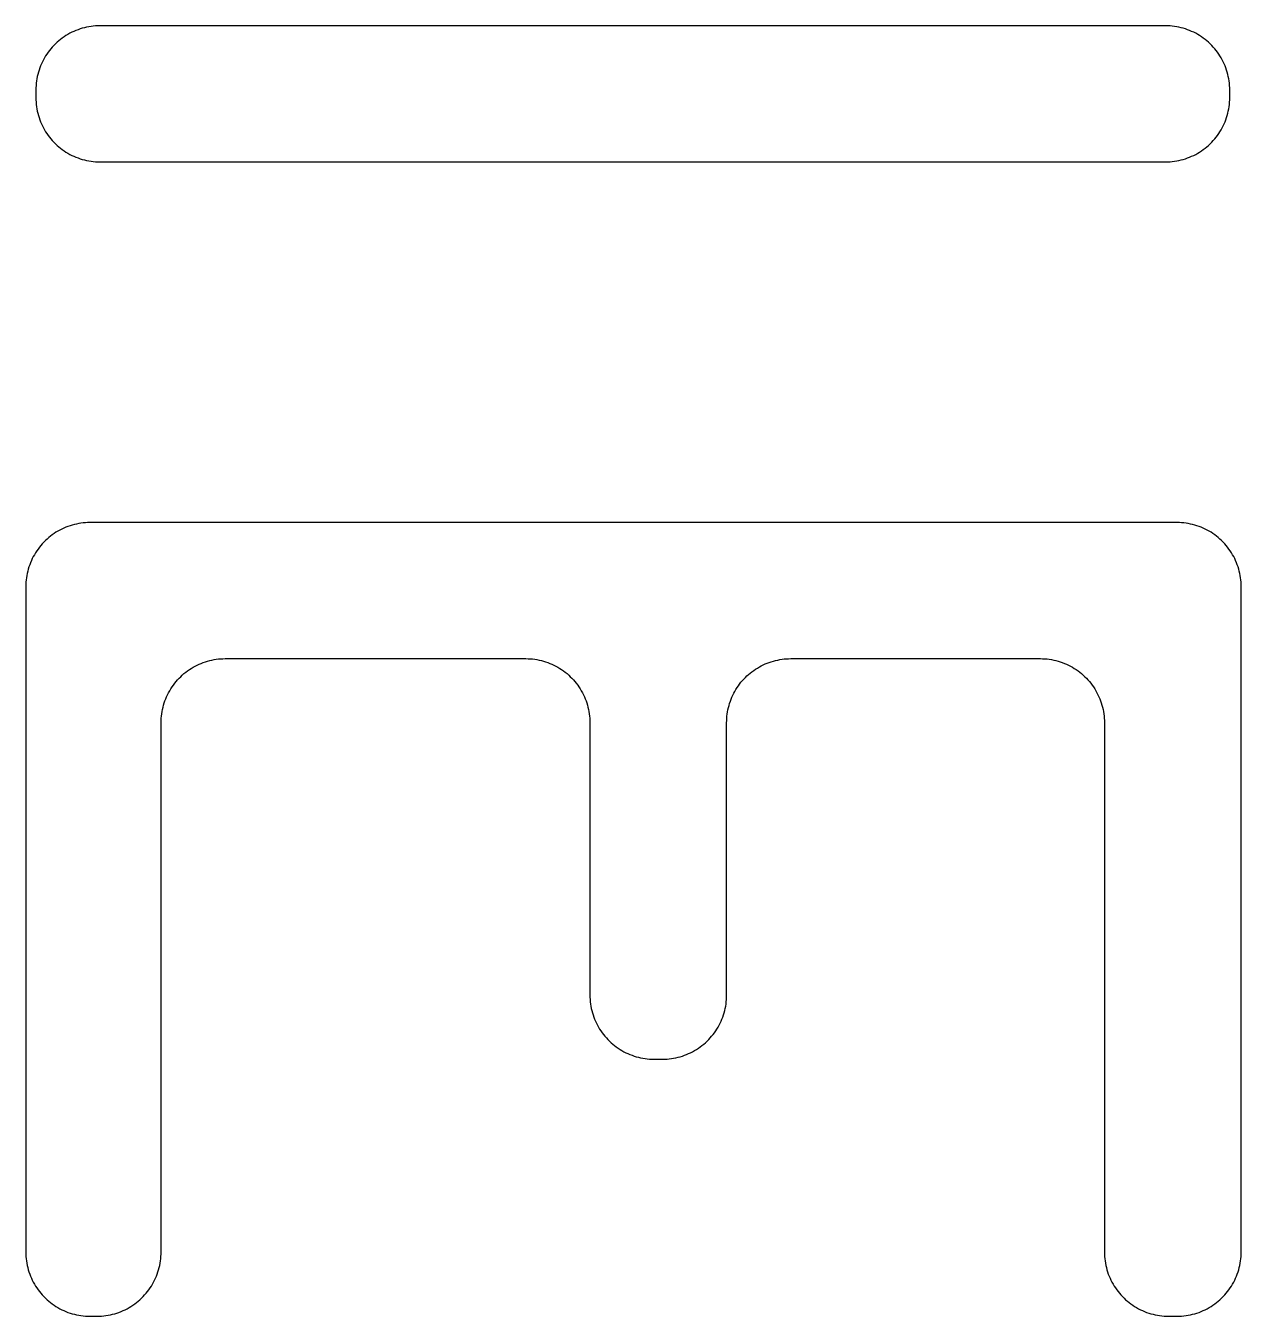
# Model space of a CAD drawing. Header units: millimetres. Extents: x 1422 to 6060, y -58 to 3182.
# Drawn here: x 3659.36 to 3684.81, y 1188.38 to 1215.4 of the extents above; entities that cross this region are included whole.
import ezdxf

# ---------------------------------------------------------------- set-up
doc = ezdxf.new("R2010")
doc.units = ezdxf.units.MM
doc.header["$MEASUREMENT"] = 0
doc.layers.add('Utwórz2D linie widoczne', color=7, linetype='Continuous', true_color=0x000000)

msp = doc.modelspace()

# ---------------------------------------------------------------- linework, layer by layer
at = {"layer": 'Utwórz2D linie widoczne'}
for p, q in [((3660.12, 1215.14), (3660.082, 1215.112)), ((3660.158, 1215.167), (3660.12, 1215.14)), ((3660.197, 1215.192), (3660.158, 1215.167)), ((3660.237, 1215.216), (3660.197, 1215.192)), ((3660.278, 1215.239), (3660.237, 1215.216)), ((3660.32, 1215.26), (3660.278, 1215.239)), ((3660.363, 1215.28), (3660.32, 1215.26)), ((3660.406, 1215.298), (3660.363, 1215.28)), ((3660.449, 1215.315), (3660.406, 1215.298)), ((3660.494, 1215.33), (3660.449, 1215.315)), ((3660.539, 1215.344), (3660.494, 1215.33)), ((3660.584, 1215.356), (3660.539, 1215.344)), ((3660.629, 1215.367), (3660.584, 1215.356)), ((3660.675, 1215.376), (3660.629, 1215.367)), ((3660.722, 1215.383), (3660.675, 1215.376)), ((3660.768, 1215.389), (3660.722, 1215.383)), ((3660.815, 1215.393), (3660.768, 1215.389)), ((3660.862, 1215.395), (3660.815, 1215.393)), ((3660.908, 1215.396), (3660.862, 1215.395)), ((3683.224, 1215.396), (3660.908, 1215.396)), ((3683.27, 1215.395), (3683.224, 1215.396)), ((3683.317, 1215.393), (3683.27, 1215.395)), ((3683.364, 1215.389), (3683.317, 1215.393)), ((3683.41, 1215.383), (3683.364, 1215.389)), ((3683.457, 1215.376), (3683.41, 1215.383)), ((3683.503, 1215.367), (3683.457, 1215.376)), ((3683.548, 1215.356), (3683.503, 1215.367)), ((3683.594, 1215.344), (3683.548, 1215.356)), ((3683.638, 1215.33), (3683.594, 1215.344)), ((3683.683, 1215.315), (3683.638, 1215.33)), ((3683.726, 1215.298), (3683.683, 1215.315)), ((3683.769, 1215.28), (3683.726, 1215.298)), ((3683.812, 1215.26), (3683.769, 1215.28)), ((3683.854, 1215.239), (3683.812, 1215.26)), ((3683.895, 1215.216), (3683.854, 1215.239)), ((3683.935, 1215.192), (3683.895, 1215.216)), ((3683.974, 1215.167), (3683.935, 1215.192)), ((3684.012, 1215.14), (3683.974, 1215.167)), ((3684.05, 1215.112), (3684.012, 1215.14)), ((3659.851, 1214.88), (3659.823, 1214.843)), ((3659.88, 1214.917), (3659.851, 1214.88)), ((3659.911, 1214.952), (3659.88, 1214.917)), ((3659.943, 1214.986), (3659.911, 1214.952)), ((3659.976, 1215.019), (3659.943, 1214.986)), ((3660.01, 1215.051), (3659.976, 1215.019)), ((3660.046, 1215.082), (3660.01, 1215.051)), ((3660.082, 1215.112), (3660.046, 1215.082)), ((3684.086, 1215.082), (3684.05, 1215.112)), ((3684.122, 1215.051), (3684.086, 1215.082)), ((3684.156, 1215.019), (3684.122, 1215.051)), ((3684.189, 1214.986), (3684.156, 1215.019)), ((3684.221, 1214.952), (3684.189, 1214.986)), ((3684.252, 1214.917), (3684.221, 1214.952)), ((3684.281, 1214.88), (3684.252, 1214.917)), ((3684.309, 1214.843), (3684.281, 1214.88)), ((3659.682, 1214.6), (3659.664, 1214.557)), ((3659.702, 1214.642), (3659.682, 1214.6)), ((3659.723, 1214.684), (3659.702, 1214.642)), ((3659.746, 1214.725), (3659.723, 1214.684)), ((3659.77, 1214.765), (3659.746, 1214.725)), ((3659.796, 1214.805), (3659.77, 1214.765)), ((3659.823, 1214.843), (3659.796, 1214.805)), ((3684.336, 1214.805), (3684.309, 1214.843)), ((3684.362, 1214.765), (3684.336, 1214.805)), ((3684.386, 1214.725), (3684.362, 1214.765)), ((3684.409, 1214.684), (3684.386, 1214.725)), ((3684.43, 1214.642), (3684.409, 1214.684)), ((3684.45, 1214.6), (3684.43, 1214.642)), ((3684.468, 1214.557), (3684.45, 1214.6)), ((3659.596, 1214.333), (3659.587, 1214.287)), ((3659.606, 1214.379), (3659.596, 1214.333)), ((3659.618, 1214.424), (3659.606, 1214.379)), ((3659.632, 1214.469), (3659.618, 1214.424)), ((3659.647, 1214.513), (3659.632, 1214.469)), ((3659.664, 1214.557), (3659.647, 1214.513)), ((3684.485, 1214.513), (3684.468, 1214.557)), ((3684.5, 1214.469), (3684.485, 1214.513)), ((3684.514, 1214.424), (3684.5, 1214.469)), ((3684.526, 1214.379), (3684.514, 1214.424)), ((3684.536, 1214.333), (3684.526, 1214.379)), ((3684.545, 1214.287), (3684.536, 1214.333)), ((3659.567, 1214.101), (3659.566, 1214.054)), ((3659.566, 1214.054), (3659.566, 1213.89)), ((3659.57, 1214.148), (3659.567, 1214.101)), ((3659.574, 1214.194), (3659.57, 1214.148)), ((3659.579, 1214.241), (3659.574, 1214.194)), ((3659.587, 1214.287), (3659.579, 1214.241)), ((3684.553, 1214.241), (3684.545, 1214.287)), ((3684.558, 1214.194), (3684.553, 1214.241)), ((3684.562, 1214.148), (3684.558, 1214.194)), ((3684.565, 1214.101), (3684.562, 1214.148)), ((3684.566, 1214.054), (3684.565, 1214.101)), ((3684.566, 1213.89), (3684.566, 1214.054)), ((3659.566, 1213.89), (3659.567, 1213.843)), ((3659.567, 1213.843), (3659.57, 1213.796)), ((3659.57, 1213.796), (3659.574, 1213.75)), ((3684.558, 1213.75), (3684.562, 1213.796)), ((3684.562, 1213.796), (3684.565, 1213.843)), ((3684.565, 1213.843), (3684.566, 1213.89)), ((3659.574, 1213.75), (3659.579, 1213.703)), ((3659.579, 1213.703), (3659.587, 1213.657)), ((3659.587, 1213.657), (3659.596, 1213.611)), ((3659.596, 1213.611), (3659.606, 1213.565)), ((3659.606, 1213.565), (3659.618, 1213.52)), ((3659.618, 1213.52), (3659.632, 1213.475)), ((3684.5, 1213.475), (3684.514, 1213.52)), ((3684.514, 1213.52), (3684.526, 1213.565)), ((3684.526, 1213.565), (3684.536, 1213.611)), ((3684.536, 1213.611), (3684.545, 1213.657)), ((3684.545, 1213.657), (3684.553, 1213.703)), ((3684.553, 1213.703), (3684.558, 1213.75)), ((3659.632, 1213.475), (3659.647, 1213.431)), ((3659.647, 1213.431), (3659.664, 1213.387)), ((3659.664, 1213.387), (3659.682, 1213.344)), ((3659.682, 1213.344), (3659.702, 1213.301)), ((3659.702, 1213.301), (3659.723, 1213.26)), ((3659.723, 1213.26), (3659.746, 1213.219)), ((3684.386, 1213.219), (3684.409, 1213.26)), ((3684.409, 1213.26), (3684.43, 1213.301)), ((3684.43, 1213.301), (3684.45, 1213.344)), ((3684.45, 1213.344), (3684.468, 1213.387)), ((3684.468, 1213.387), (3684.485, 1213.431)), ((3684.485, 1213.431), (3684.5, 1213.475)), ((3659.746, 1213.219), (3659.77, 1213.179)), ((3659.77, 1213.179), (3659.796, 1213.139)), ((3659.796, 1213.139), (3659.823, 1213.101)), ((3659.823, 1213.101), (3659.851, 1213.063)), ((3659.851, 1213.063), (3659.88, 1213.027)), ((3659.88, 1213.027), (3659.911, 1212.992)), ((3659.911, 1212.992), (3659.943, 1212.957)), ((3684.189, 1212.957), (3684.221, 1212.992)), ((3684.221, 1212.992), (3684.252, 1213.027)), ((3684.252, 1213.027), (3684.281, 1213.063)), ((3684.281, 1213.063), (3684.309, 1213.101)), ((3684.309, 1213.101), (3684.336, 1213.139)), ((3684.336, 1213.139), (3684.362, 1213.179)), ((3684.362, 1213.179), (3684.386, 1213.219)), ((3659.943, 1212.957), (3659.976, 1212.924)), ((3659.976, 1212.924), (3660.01, 1212.892)), ((3660.01, 1212.892), (3660.046, 1212.862)), ((3660.046, 1212.862), (3660.082, 1212.832)), ((3660.082, 1212.832), (3660.12, 1212.804)), ((3660.12, 1212.804), (3660.158, 1212.777)), ((3660.158, 1212.777), (3660.197, 1212.752)), ((3660.197, 1212.752), (3660.237, 1212.727)), ((3660.237, 1212.727), (3660.278, 1212.705)), ((3660.278, 1212.705), (3660.32, 1212.683)), ((3683.812, 1212.683), (3683.854, 1212.705)), ((3683.854, 1212.705), (3683.895, 1212.727)), ((3683.895, 1212.727), (3683.935, 1212.752)), ((3683.935, 1212.752), (3683.974, 1212.777)), ((3683.974, 1212.777), (3684.012, 1212.804)), ((3684.012, 1212.804), (3684.05, 1212.832)), ((3684.05, 1212.832), (3684.086, 1212.862)), ((3684.086, 1212.862), (3684.122, 1212.892)), ((3684.122, 1212.892), (3684.156, 1212.924)), ((3684.156, 1212.924), (3684.189, 1212.957)), ((3660.32, 1212.683), (3660.363, 1212.664)), ((3660.363, 1212.664), (3660.406, 1212.645)), ((3660.406, 1212.645), (3660.449, 1212.629)), ((3660.449, 1212.629), (3660.494, 1212.613)), ((3660.494, 1212.613), (3660.539, 1212.6)), ((3660.539, 1212.6), (3660.584, 1212.587)), ((3660.584, 1212.587), (3660.629, 1212.577)), ((3660.629, 1212.577), (3660.675, 1212.568)), ((3660.675, 1212.568), (3660.722, 1212.561)), ((3660.722, 1212.561), (3660.768, 1212.555)), ((3660.768, 1212.555), (3660.815, 1212.551)), ((3660.815, 1212.551), (3660.862, 1212.548)), ((3660.862, 1212.548), (3660.908, 1212.548)), ((3660.908, 1212.548), (3683.224, 1212.548)), ((3683.224, 1212.548), (3683.27, 1212.548)), ((3683.27, 1212.548), (3683.317, 1212.551)), ((3683.317, 1212.551), (3683.364, 1212.555)), ((3683.364, 1212.555), (3683.41, 1212.561)), ((3683.41, 1212.561), (3683.457, 1212.568)), ((3683.457, 1212.568), (3683.503, 1212.577)), ((3683.503, 1212.577), (3683.548, 1212.587)), ((3683.548, 1212.587), (3683.594, 1212.6)), ((3683.594, 1212.6), (3683.638, 1212.613)), ((3683.638, 1212.613), (3683.683, 1212.629)), ((3683.683, 1212.629), (3683.726, 1212.645)), ((3683.726, 1212.645), (3683.769, 1212.664)), ((3683.769, 1212.664), (3683.812, 1212.683)), ((3660.152, 1204.879), (3660.109, 1204.86)), ((3660.195, 1204.898), (3660.152, 1204.879)), ((3660.239, 1204.915), (3660.195, 1204.898)), ((3660.283, 1204.93), (3660.239, 1204.915)), ((3660.328, 1204.943), (3660.283, 1204.93)), ((3660.373, 1204.956), (3660.328, 1204.943)), ((3660.419, 1204.966), (3660.373, 1204.956)), ((3660.465, 1204.975), (3660.419, 1204.966)), ((3660.511, 1204.982), (3660.465, 1204.975)), ((3660.557, 1204.988), (3660.511, 1204.982)), ((3660.604, 1204.992), (3660.557, 1204.988)), ((3660.651, 1204.995), (3660.604, 1204.992)), ((3660.698, 1204.995), (3660.651, 1204.995)), ((3683.464, 1204.995), (3660.698, 1204.995)), ((3683.511, 1204.995), (3683.464, 1204.995)), ((3683.558, 1204.992), (3683.511, 1204.995)), ((3683.604, 1204.988), (3683.558, 1204.992)), ((3683.651, 1204.982), (3683.604, 1204.988)), ((3683.697, 1204.975), (3683.651, 1204.982)), ((3683.743, 1204.966), (3683.697, 1204.975)), ((3683.789, 1204.956), (3683.743, 1204.966)), ((3683.834, 1204.943), (3683.789, 1204.956)), ((3683.879, 1204.93), (3683.834, 1204.943)), ((3683.923, 1204.915), (3683.879, 1204.93)), ((3683.967, 1204.898), (3683.923, 1204.915)), ((3684.01, 1204.879), (3683.967, 1204.898)), ((3684.052, 1204.86), (3684.01, 1204.879)), ((3659.765, 1204.619), (3659.732, 1204.586)), ((3659.8, 1204.651), (3659.765, 1204.619)), ((3659.835, 1204.681), (3659.8, 1204.651)), ((3659.871, 1204.711), (3659.835, 1204.681)), ((3659.909, 1204.739), (3659.871, 1204.711)), ((3659.947, 1204.766), (3659.909, 1204.739)), ((3659.987, 1204.792), (3659.947, 1204.766)), ((3660.027, 1204.816), (3659.987, 1204.792)), ((3660.068, 1204.838), (3660.027, 1204.816)), ((3660.109, 1204.86), (3660.068, 1204.838)), ((3684.094, 1204.838), (3684.052, 1204.86)), ((3684.135, 1204.816), (3684.094, 1204.838)), ((3684.175, 1204.792), (3684.135, 1204.816)), ((3684.215, 1204.766), (3684.175, 1204.792)), ((3684.253, 1204.739), (3684.215, 1204.766)), ((3684.29, 1204.711), (3684.253, 1204.739)), ((3684.327, 1204.681), (3684.29, 1204.711)), ((3684.362, 1204.651), (3684.327, 1204.681)), ((3684.396, 1204.619), (3684.362, 1204.651)), ((3684.43, 1204.586), (3684.396, 1204.619)), ((3659.56, 1204.365), (3659.535, 1204.324)), ((3659.585, 1204.404), (3659.56, 1204.365)), ((3659.612, 1204.442), (3659.585, 1204.404)), ((3659.64, 1204.48), (3659.612, 1204.442)), ((3659.67, 1204.516), (3659.64, 1204.48)), ((3659.7, 1204.551), (3659.67, 1204.516)), ((3659.732, 1204.586), (3659.7, 1204.551)), ((3684.462, 1204.551), (3684.43, 1204.586)), ((3684.492, 1204.516), (3684.462, 1204.551)), ((3684.522, 1204.48), (3684.492, 1204.516)), ((3684.55, 1204.442), (3684.522, 1204.48)), ((3684.577, 1204.404), (3684.55, 1204.442)), ((3684.602, 1204.365), (3684.577, 1204.404)), ((3684.626, 1204.324), (3684.602, 1204.365)), ((3659.421, 1204.068), (3659.408, 1204.023)), ((3659.437, 1204.112), (3659.421, 1204.068)), ((3659.453, 1204.156), (3659.437, 1204.112)), ((3659.472, 1204.199), (3659.453, 1204.156)), ((3659.491, 1204.242), (3659.472, 1204.199)), ((3659.513, 1204.283), (3659.491, 1204.242)), ((3659.535, 1204.324), (3659.513, 1204.283)), ((3684.649, 1204.283), (3684.626, 1204.324)), ((3684.67, 1204.242), (3684.649, 1204.283)), ((3684.69, 1204.199), (3684.67, 1204.242)), ((3684.709, 1204.156), (3684.69, 1204.199)), ((3684.725, 1204.112), (3684.709, 1204.156)), ((3684.741, 1204.068), (3684.725, 1204.112)), ((3684.754, 1204.023), (3684.741, 1204.068)), ((3659.363, 1203.794), (3659.359, 1203.747)), ((3659.369, 1203.84), (3659.363, 1203.794)), ((3659.376, 1203.886), (3659.369, 1203.84)), ((3659.385, 1203.932), (3659.376, 1203.886)), ((3659.395, 1203.978), (3659.385, 1203.932)), ((3659.408, 1204.023), (3659.395, 1203.978)), ((3684.766, 1203.978), (3684.754, 1204.023)), ((3684.777, 1203.932), (3684.766, 1203.978)), ((3684.786, 1203.886), (3684.777, 1203.932)), ((3684.793, 1203.84), (3684.786, 1203.886)), ((3684.799, 1203.794), (3684.793, 1203.84)), ((3684.803, 1203.747), (3684.799, 1203.794)), ((3659.359, 1203.747), (3659.356, 1203.7)), ((3659.356, 1203.7), (3659.356, 1203.653)), ((3659.356, 1203.653), (3659.356, 1189.723)), ((3684.805, 1203.7), (3684.803, 1203.747)), ((3684.806, 1203.653), (3684.805, 1203.7)), ((3684.806, 1189.723), (3684.806, 1203.653)), ((3662.742, 1201.891), (3662.781, 1201.917)), ((3662.781, 1201.917), (3662.82, 1201.943)), ((3662.82, 1201.943), (3662.86, 1201.967)), ((3662.86, 1201.967), (3662.901, 1201.99)), ((3662.901, 1201.99), (3662.943, 1202.011)), ((3662.943, 1202.011), (3662.985, 1202.031)), ((3662.985, 1202.031), (3663.028, 1202.049)), ((3663.028, 1202.049), (3663.072, 1202.066)), ((3663.072, 1202.066), (3663.116, 1202.081)), ((3663.116, 1202.081), (3663.161, 1202.095)), ((3663.161, 1202.095), (3663.207, 1202.107)), ((3663.207, 1202.107), (3663.252, 1202.118)), ((3663.252, 1202.118), (3663.298, 1202.126)), ((3663.298, 1202.126), (3663.344, 1202.134)), ((3663.344, 1202.134), (3663.391, 1202.14)), ((3663.391, 1202.14), (3663.438, 1202.144)), ((3663.438, 1202.144), (3663.484, 1202.146)), ((3663.484, 1202.146), (3663.531, 1202.147)), ((3663.531, 1202.147), (3669.826, 1202.147)), ((3669.826, 1202.147), (3669.873, 1202.146)), ((3669.873, 1202.146), (3669.919, 1202.144)), ((3669.919, 1202.144), (3669.966, 1202.14)), ((3669.966, 1202.14), (3670.013, 1202.134)), ((3670.013, 1202.134), (3670.059, 1202.126)), ((3670.059, 1202.126), (3670.105, 1202.118)), ((3670.105, 1202.118), (3670.151, 1202.107)), ((3670.151, 1202.107), (3670.196, 1202.095)), ((3670.196, 1202.095), (3670.241, 1202.081)), ((3670.241, 1202.081), (3670.285, 1202.066)), ((3670.285, 1202.066), (3670.329, 1202.049)), ((3670.329, 1202.049), (3670.372, 1202.031)), ((3670.372, 1202.031), (3670.414, 1202.011)), ((3670.414, 1202.011), (3670.456, 1201.99)), ((3670.456, 1201.99), (3670.497, 1201.967)), ((3670.497, 1201.967), (3670.537, 1201.943)), ((3670.537, 1201.943), (3670.576, 1201.917)), ((3670.576, 1201.917), (3670.615, 1201.891)), ((3674.562, 1201.874), (3674.599, 1201.901)), ((3674.599, 1201.901), (3674.637, 1201.927)), ((3674.637, 1201.927), (3674.676, 1201.951)), ((3674.676, 1201.951), (3674.716, 1201.975)), ((3674.716, 1201.975), (3674.756, 1201.996)), ((3674.756, 1201.996), (3674.797, 1202.017)), ((3674.797, 1202.017), (3674.839, 1202.036)), ((3674.839, 1202.036), (3674.881, 1202.053)), ((3674.881, 1202.053), (3674.924, 1202.069)), ((3674.924, 1202.069), (3674.967, 1202.084)), ((3674.967, 1202.084), (3675.011, 1202.097)), ((3675.011, 1202.097), (3675.056, 1202.109)), ((3675.056, 1202.109), (3675.1, 1202.119)), ((3675.1, 1202.119), (3675.145, 1202.127)), ((3675.145, 1202.127), (3675.191, 1202.134)), ((3675.191, 1202.134), (3675.236, 1202.14)), ((3675.236, 1202.14), (3675.282, 1202.144)), ((3675.282, 1202.144), (3675.328, 1202.146)), ((3675.328, 1202.146), (3675.373, 1202.147)), ((3675.373, 1202.147), (3680.601, 1202.147)), ((3680.601, 1202.147), (3680.648, 1202.146)), ((3680.648, 1202.146), (3680.694, 1202.144)), ((3680.694, 1202.144), (3680.741, 1202.14)), ((3680.741, 1202.14), (3680.788, 1202.134)), ((3680.788, 1202.134), (3680.834, 1202.126)), ((3680.834, 1202.126), (3680.88, 1202.118)), ((3680.88, 1202.118), (3680.926, 1202.107)), ((3680.926, 1202.107), (3680.971, 1202.095)), ((3680.971, 1202.095), (3681.016, 1202.081)), ((3681.016, 1202.081), (3681.06, 1202.066)), ((3681.06, 1202.066), (3681.104, 1202.049)), ((3681.104, 1202.049), (3681.147, 1202.031)), ((3681.147, 1202.031), (3681.189, 1202.011)), ((3681.189, 1202.011), (3681.231, 1201.99)), ((3681.231, 1201.99), (3681.272, 1201.967)), ((3681.272, 1201.967), (3681.312, 1201.943)), ((3681.312, 1201.943), (3681.351, 1201.917)), ((3681.351, 1201.917), (3681.39, 1201.891)), ((3662.445, 1201.594), (3662.474, 1201.631)), ((3662.474, 1201.631), (3662.503, 1201.667)), ((3662.503, 1201.667), (3662.534, 1201.703)), ((3662.534, 1201.703), (3662.566, 1201.737)), ((3662.566, 1201.737), (3662.599, 1201.77)), ((3662.599, 1201.77), (3662.633, 1201.802)), ((3662.633, 1201.802), (3662.668, 1201.833)), ((3662.668, 1201.833), (3662.705, 1201.862)), ((3662.705, 1201.862), (3662.742, 1201.891)), ((3670.615, 1201.891), (3670.652, 1201.862)), ((3670.652, 1201.862), (3670.689, 1201.833)), ((3670.689, 1201.833), (3670.724, 1201.802)), ((3670.724, 1201.802), (3670.758, 1201.77)), ((3670.758, 1201.77), (3670.791, 1201.737)), ((3670.791, 1201.737), (3670.823, 1201.703)), ((3670.823, 1201.703), (3670.854, 1201.667)), ((3670.854, 1201.667), (3670.883, 1201.631)), ((3670.883, 1201.631), (3670.912, 1201.594)), ((3674.304, 1201.616), (3674.332, 1201.652)), ((3674.332, 1201.652), (3674.362, 1201.687)), ((3674.362, 1201.687), (3674.393, 1201.721)), ((3674.393, 1201.721), (3674.424, 1201.754)), ((3674.424, 1201.754), (3674.457, 1201.786)), ((3674.457, 1201.786), (3674.491, 1201.816)), ((3674.491, 1201.816), (3674.526, 1201.846)), ((3674.526, 1201.846), (3674.562, 1201.874)), ((3681.39, 1201.891), (3681.427, 1201.862)), ((3681.427, 1201.862), (3681.464, 1201.833)), ((3681.464, 1201.833), (3681.499, 1201.802)), ((3681.499, 1201.802), (3681.533, 1201.77)), ((3681.533, 1201.77), (3681.566, 1201.737)), ((3681.566, 1201.737), (3681.598, 1201.703)), ((3681.598, 1201.703), (3681.629, 1201.667)), ((3681.629, 1201.667), (3681.658, 1201.631)), ((3681.658, 1201.631), (3681.687, 1201.594)), ((3662.305, 1201.351), (3662.325, 1201.393)), ((3662.325, 1201.393), (3662.346, 1201.435)), ((3662.346, 1201.435), (3662.369, 1201.476)), ((3662.369, 1201.476), (3662.393, 1201.516)), ((3662.393, 1201.516), (3662.418, 1201.555)), ((3662.418, 1201.555), (3662.445, 1201.594)), ((3670.912, 1201.594), (3670.939, 1201.555)), ((3670.939, 1201.555), (3670.964, 1201.516)), ((3670.964, 1201.516), (3670.988, 1201.476)), ((3670.988, 1201.476), (3671.011, 1201.435)), ((3671.011, 1201.435), (3671.032, 1201.393)), ((3671.032, 1201.393), (3671.052, 1201.351)), ((3674.142, 1201.339), (3674.161, 1201.381)), ((3674.161, 1201.381), (3674.182, 1201.422)), ((3674.182, 1201.422), (3674.204, 1201.463)), ((3674.204, 1201.463), (3674.227, 1201.502)), ((3674.227, 1201.502), (3674.251, 1201.541)), ((3674.251, 1201.541), (3674.277, 1201.579)), ((3674.277, 1201.579), (3674.304, 1201.616)), ((3681.687, 1201.594), (3681.714, 1201.555)), ((3681.714, 1201.555), (3681.739, 1201.516)), ((3681.739, 1201.516), (3681.763, 1201.476)), ((3681.763, 1201.476), (3681.786, 1201.435)), ((3681.786, 1201.435), (3681.807, 1201.393)), ((3681.807, 1201.393), (3681.827, 1201.351)), ((3662.218, 1201.084), (3662.229, 1201.129)), ((3662.229, 1201.129), (3662.241, 1201.175)), ((3662.241, 1201.175), (3662.255, 1201.219)), ((3662.255, 1201.219), (3662.27, 1201.264)), ((3662.27, 1201.264), (3662.287, 1201.307)), ((3662.287, 1201.307), (3662.305, 1201.351)), ((3671.052, 1201.351), (3671.07, 1201.307)), ((3671.07, 1201.307), (3671.087, 1201.264)), ((3671.087, 1201.264), (3671.102, 1201.219)), ((3671.102, 1201.219), (3671.116, 1201.175)), ((3671.116, 1201.175), (3671.128, 1201.129)), ((3671.128, 1201.129), (3671.139, 1201.084)), ((3674.059, 1201.078), (3674.069, 1201.122)), ((3674.069, 1201.122), (3674.081, 1201.167)), ((3674.081, 1201.167), (3674.094, 1201.211)), ((3674.094, 1201.211), (3674.109, 1201.254)), ((3674.109, 1201.254), (3674.125, 1201.297)), ((3674.125, 1201.297), (3674.142, 1201.339)), ((3681.827, 1201.351), (3681.845, 1201.307)), ((3681.845, 1201.307), (3681.862, 1201.264)), ((3681.862, 1201.264), (3681.877, 1201.219)), ((3681.877, 1201.219), (3681.891, 1201.175)), ((3681.891, 1201.175), (3681.903, 1201.129)), ((3681.903, 1201.129), (3681.914, 1201.084)), ((3662.189, 1200.805), (3662.19, 1200.852)), ((3662.19, 1200.852), (3662.192, 1200.898)), ((3662.192, 1200.898), (3662.196, 1200.945)), ((3662.196, 1200.945), (3662.202, 1200.991)), ((3662.202, 1200.991), (3662.209, 1201.038)), ((3662.209, 1201.038), (3662.218, 1201.084)), ((3671.139, 1201.084), (3671.148, 1201.038)), ((3671.148, 1201.038), (3671.155, 1200.991)), ((3671.155, 1200.991), (3671.161, 1200.945)), ((3671.161, 1200.945), (3671.165, 1200.898)), ((3671.165, 1200.898), (3671.167, 1200.852)), ((3671.167, 1200.852), (3671.168, 1200.805)), ((3674.031, 1200.805), (3674.032, 1200.851)), ((3674.032, 1200.851), (3674.034, 1200.896)), ((3674.034, 1200.896), (3674.038, 1200.942)), ((3674.038, 1200.942), (3674.044, 1200.987)), ((3674.044, 1200.987), (3674.051, 1201.033)), ((3674.051, 1201.033), (3674.059, 1201.078)), ((3681.914, 1201.084), (3681.923, 1201.038)), ((3681.923, 1201.038), (3681.93, 1200.991)), ((3681.93, 1200.991), (3681.936, 1200.945)), ((3681.936, 1200.945), (3681.94, 1200.898)), ((3681.94, 1200.898), (3681.942, 1200.852)), ((3681.942, 1200.852), (3681.943, 1200.805)), ((3662.189, 1189.723), (3662.189, 1200.805)), ((3671.168, 1200.805), (3671.168, 1195.104)), ((3674.031, 1195.104), (3674.031, 1200.805)), ((3681.943, 1200.805), (3681.943, 1189.723)), ((3671.168, 1195.104), (3671.169, 1195.057)), ((3671.169, 1195.057), (3671.171, 1195.01)), ((3671.171, 1195.01), (3671.175, 1194.964)), ((3671.175, 1194.964), (3671.181, 1194.917)), ((3671.181, 1194.917), (3671.188, 1194.871)), ((3674.011, 1194.871), (3674.018, 1194.917)), ((3674.018, 1194.917), (3674.024, 1194.964)), ((3674.024, 1194.964), (3674.028, 1195.01)), ((3674.028, 1195.01), (3674.03, 1195.057)), ((3674.03, 1195.057), (3674.031, 1195.104)), ((3671.188, 1194.871), (3671.197, 1194.825)), ((3671.197, 1194.825), (3671.208, 1194.779)), ((3671.208, 1194.779), (3671.22, 1194.734)), ((3671.22, 1194.734), (3671.234, 1194.689)), ((3671.234, 1194.689), (3671.249, 1194.645)), ((3671.249, 1194.645), (3671.266, 1194.601)), ((3671.266, 1194.601), (3671.284, 1194.558)), ((3673.915, 1194.558), (3673.934, 1194.601)), ((3673.934, 1194.601), (3673.95, 1194.645)), ((3673.95, 1194.645), (3673.966, 1194.689)), ((3673.966, 1194.689), (3673.979, 1194.734)), ((3673.979, 1194.734), (3673.991, 1194.779)), ((3673.991, 1194.779), (3674.002, 1194.825)), ((3674.002, 1194.825), (3674.011, 1194.871)), ((3671.284, 1194.558), (3671.304, 1194.515)), ((3671.304, 1194.515), (3671.325, 1194.474)), ((3671.325, 1194.474), (3671.348, 1194.433)), ((3671.348, 1194.433), (3671.372, 1194.393)), ((3671.372, 1194.393), (3671.397, 1194.353)), ((3671.397, 1194.353), (3671.424, 1194.315)), ((3673.775, 1194.315), (3673.802, 1194.353)), ((3673.802, 1194.353), (3673.827, 1194.393)), ((3673.827, 1194.393), (3673.851, 1194.433)), ((3673.851, 1194.433), (3673.874, 1194.474)), ((3673.874, 1194.474), (3673.895, 1194.515)), ((3673.895, 1194.515), (3673.915, 1194.558)), ((3671.424, 1194.315), (3671.453, 1194.278)), ((3671.453, 1194.278), (3671.482, 1194.241)), ((3671.482, 1194.241), (3671.513, 1194.206)), ((3671.513, 1194.206), (3671.545, 1194.171)), ((3671.545, 1194.171), (3671.578, 1194.138)), ((3671.578, 1194.138), (3671.612, 1194.106)), ((3671.612, 1194.106), (3671.647, 1194.076)), ((3671.647, 1194.076), (3671.684, 1194.046)), ((3673.515, 1194.046), (3673.552, 1194.076)), ((3673.552, 1194.076), (3673.587, 1194.106)), ((3673.587, 1194.106), (3673.621, 1194.138)), ((3673.621, 1194.138), (3673.655, 1194.171)), ((3673.655, 1194.171), (3673.687, 1194.206)), ((3673.687, 1194.206), (3673.717, 1194.241)), ((3673.717, 1194.241), (3673.747, 1194.278)), ((3673.747, 1194.278), (3673.775, 1194.315)), ((3671.684, 1194.046), (3671.721, 1194.018)), ((3671.721, 1194.018), (3671.76, 1193.991)), ((3671.76, 1193.991), (3671.799, 1193.966)), ((3671.799, 1193.966), (3671.839, 1193.941)), ((3671.839, 1193.941), (3671.88, 1193.919)), ((3671.88, 1193.919), (3671.922, 1193.897)), ((3671.922, 1193.897), (3671.964, 1193.878)), ((3671.964, 1193.878), (3672.007, 1193.859)), ((3672.007, 1193.859), (3672.051, 1193.843)), ((3672.051, 1193.843), (3672.095, 1193.827)), ((3672.095, 1193.827), (3672.14, 1193.814)), ((3672.14, 1193.814), (3672.186, 1193.802)), ((3672.186, 1193.802), (3672.231, 1193.791)), ((3672.231, 1193.791), (3672.277, 1193.782)), ((3672.922, 1193.782), (3672.968, 1193.791)), ((3672.968, 1193.791), (3673.014, 1193.802)), ((3673.014, 1193.802), (3673.059, 1193.814)), ((3673.059, 1193.814), (3673.104, 1193.827)), ((3673.104, 1193.827), (3673.148, 1193.843)), ((3673.148, 1193.843), (3673.192, 1193.859)), ((3673.192, 1193.859), (3673.235, 1193.878)), ((3673.235, 1193.878), (3673.277, 1193.897)), ((3673.277, 1193.897), (3673.319, 1193.919)), ((3673.319, 1193.919), (3673.36, 1193.941)), ((3673.36, 1193.941), (3673.4, 1193.966)), ((3673.4, 1193.966), (3673.44, 1193.991)), ((3673.44, 1193.991), (3673.478, 1194.018)), ((3673.478, 1194.018), (3673.515, 1194.046)), ((3672.277, 1193.782), (3672.323, 1193.775)), ((3672.323, 1193.775), (3672.37, 1193.769)), ((3672.37, 1193.769), (3672.417, 1193.765)), ((3672.417, 1193.765), (3672.463, 1193.762)), ((3672.463, 1193.762), (3672.51, 1193.762)), ((3672.51, 1193.762), (3672.689, 1193.762)), ((3672.689, 1193.762), (3672.736, 1193.762)), ((3672.736, 1193.762), (3672.783, 1193.765)), ((3672.783, 1193.765), (3672.829, 1193.769)), ((3672.829, 1193.769), (3672.876, 1193.775)), ((3672.876, 1193.775), (3672.922, 1193.782)), ((3659.356, 1189.723), (3659.356, 1189.677)), ((3659.356, 1189.677), (3659.359, 1189.63)), ((3659.359, 1189.63), (3659.363, 1189.583)), ((3659.363, 1189.583), (3659.369, 1189.537)), ((3659.369, 1189.537), (3659.376, 1189.49)), ((3659.376, 1189.49), (3659.385, 1189.444)), ((3662.16, 1189.444), (3662.169, 1189.49)), ((3662.169, 1189.49), (3662.176, 1189.537)), ((3662.176, 1189.537), (3662.182, 1189.583)), ((3662.182, 1189.583), (3662.186, 1189.63)), ((3662.186, 1189.63), (3662.188, 1189.677)), ((3662.188, 1189.677), (3662.189, 1189.723)), ((3681.943, 1189.723), (3681.944, 1189.677)), ((3681.944, 1189.677), (3681.946, 1189.63)), ((3681.946, 1189.63), (3681.95, 1189.583)), ((3681.95, 1189.583), (3681.956, 1189.537)), ((3681.956, 1189.537), (3681.963, 1189.49)), ((3681.963, 1189.49), (3681.972, 1189.444)), ((3684.777, 1189.444), (3684.786, 1189.49)), ((3684.786, 1189.49), (3684.793, 1189.537)), ((3684.793, 1189.537), (3684.799, 1189.583)), ((3684.799, 1189.583), (3684.803, 1189.63)), ((3684.803, 1189.63), (3684.805, 1189.677)), ((3684.805, 1189.677), (3684.806, 1189.723)), ((3659.385, 1189.444), (3659.395, 1189.399)), ((3659.395, 1189.399), (3659.408, 1189.353)), ((3659.408, 1189.353), (3659.421, 1189.309)), ((3659.421, 1189.309), (3659.437, 1189.264)), ((3659.437, 1189.264), (3659.453, 1189.221)), ((3659.453, 1189.221), (3659.472, 1189.178)), ((3662.073, 1189.178), (3662.091, 1189.221)), ((3662.091, 1189.221), (3662.108, 1189.264)), ((3662.108, 1189.264), (3662.123, 1189.309)), ((3662.123, 1189.309), (3662.137, 1189.353)), ((3662.137, 1189.353), (3662.149, 1189.399)), ((3662.149, 1189.399), (3662.16, 1189.444)), ((3681.972, 1189.444), (3681.983, 1189.399)), ((3681.983, 1189.399), (3681.995, 1189.353)), ((3681.995, 1189.353), (3682.009, 1189.309)), ((3682.009, 1189.309), (3682.024, 1189.264)), ((3682.024, 1189.264), (3682.041, 1189.221)), ((3682.041, 1189.221), (3682.059, 1189.178)), ((3684.69, 1189.178), (3684.709, 1189.221)), ((3684.709, 1189.221), (3684.725, 1189.264)), ((3684.725, 1189.264), (3684.741, 1189.309)), ((3684.741, 1189.309), (3684.754, 1189.353)), ((3684.754, 1189.353), (3684.766, 1189.399)), ((3684.766, 1189.399), (3684.777, 1189.444)), ((3659.472, 1189.178), (3659.491, 1189.135)), ((3659.491, 1189.135), (3659.513, 1189.093)), ((3659.513, 1189.093), (3659.535, 1189.052)), ((3659.535, 1189.052), (3659.56, 1189.012)), ((3659.56, 1189.012), (3659.585, 1188.973)), ((3659.585, 1188.973), (3659.612, 1188.935)), ((3659.612, 1188.935), (3659.64, 1188.897)), ((3661.904, 1188.897), (3661.933, 1188.935)), ((3661.933, 1188.935), (3661.96, 1188.973)), ((3661.96, 1188.973), (3661.985, 1189.012)), ((3661.985, 1189.012), (3662.009, 1189.052)), ((3662.009, 1189.052), (3662.032, 1189.093)), ((3662.032, 1189.093), (3662.053, 1189.135)), ((3662.053, 1189.135), (3662.073, 1189.178)), ((3682.059, 1189.178), (3682.079, 1189.135)), ((3682.079, 1189.135), (3682.1, 1189.093)), ((3682.1, 1189.093), (3682.123, 1189.052)), ((3682.123, 1189.052), (3682.147, 1189.012)), ((3682.147, 1189.012), (3682.173, 1188.973)), ((3682.173, 1188.973), (3682.199, 1188.935)), ((3682.199, 1188.935), (3682.228, 1188.897)), ((3684.522, 1188.897), (3684.55, 1188.935)), ((3684.55, 1188.935), (3684.577, 1188.973)), ((3684.577, 1188.973), (3684.602, 1189.012)), ((3684.602, 1189.012), (3684.626, 1189.052)), ((3684.626, 1189.052), (3684.649, 1189.093)), ((3684.649, 1189.093), (3684.67, 1189.135)), ((3684.67, 1189.135), (3684.69, 1189.178)), ((3659.64, 1188.897), (3659.67, 1188.861)), ((3659.67, 1188.861), (3659.7, 1188.825)), ((3659.7, 1188.825), (3659.732, 1188.791)), ((3659.732, 1188.791), (3659.765, 1188.758)), ((3659.765, 1188.758), (3659.8, 1188.726)), ((3659.8, 1188.726), (3659.835, 1188.695)), ((3659.835, 1188.695), (3659.871, 1188.666)), ((3659.871, 1188.666), (3659.909, 1188.638)), ((3661.636, 1188.638), (3661.673, 1188.666)), ((3661.673, 1188.666), (3661.71, 1188.695)), ((3661.71, 1188.695), (3661.745, 1188.726)), ((3661.745, 1188.726), (3661.779, 1188.758)), ((3661.779, 1188.758), (3661.812, 1188.791)), ((3661.812, 1188.791), (3661.844, 1188.825)), ((3661.844, 1188.825), (3661.875, 1188.861)), ((3661.875, 1188.861), (3661.904, 1188.897)), ((3682.228, 1188.897), (3682.257, 1188.861)), ((3682.257, 1188.861), (3682.288, 1188.825)), ((3682.288, 1188.825), (3682.32, 1188.791)), ((3682.32, 1188.791), (3682.353, 1188.758)), ((3682.353, 1188.758), (3682.387, 1188.726)), ((3682.387, 1188.726), (3682.422, 1188.695)), ((3682.422, 1188.695), (3682.459, 1188.666)), ((3682.459, 1188.666), (3682.496, 1188.638)), ((3684.253, 1188.638), (3684.29, 1188.666)), ((3684.29, 1188.666), (3684.327, 1188.695)), ((3684.327, 1188.695), (3684.362, 1188.726)), ((3684.362, 1188.726), (3684.396, 1188.758)), ((3684.396, 1188.758), (3684.43, 1188.791)), ((3684.43, 1188.791), (3684.462, 1188.825)), ((3684.462, 1188.825), (3684.492, 1188.861)), ((3684.492, 1188.861), (3684.522, 1188.897)), ((3659.909, 1188.638), (3659.947, 1188.611)), ((3659.947, 1188.611), (3659.987, 1188.585)), ((3659.987, 1188.585), (3660.027, 1188.561)), ((3660.027, 1188.561), (3660.068, 1188.538)), ((3660.068, 1188.538), (3660.109, 1188.517)), ((3660.109, 1188.517), (3660.152, 1188.497)), ((3660.152, 1188.497), (3660.195, 1188.479)), ((3660.195, 1188.479), (3660.239, 1188.462)), ((3660.239, 1188.462), (3660.283, 1188.447)), ((3660.283, 1188.447), (3660.328, 1188.433)), ((3660.328, 1188.433), (3660.373, 1188.421)), ((3660.373, 1188.421), (3660.419, 1188.411)), ((3660.419, 1188.411), (3660.465, 1188.402)), ((3660.465, 1188.402), (3660.511, 1188.394)), ((3660.511, 1188.394), (3660.557, 1188.389)), ((3660.557, 1188.389), (3660.604, 1188.385)), ((3660.94, 1188.385), (3660.987, 1188.389)), ((3660.987, 1188.389), (3661.034, 1188.394)), ((3661.034, 1188.394), (3661.08, 1188.402)), ((3661.08, 1188.402), (3661.126, 1188.411)), ((3661.126, 1188.411), (3661.172, 1188.421)), ((3661.172, 1188.421), (3661.217, 1188.433)), ((3661.217, 1188.433), (3661.262, 1188.447)), ((3661.262, 1188.447), (3661.306, 1188.462)), ((3661.306, 1188.462), (3661.35, 1188.479)), ((3661.35, 1188.479), (3661.393, 1188.497)), ((3661.393, 1188.497), (3661.435, 1188.517)), ((3661.435, 1188.517), (3661.477, 1188.538)), ((3661.477, 1188.538), (3661.518, 1188.561)), ((3661.518, 1188.561), (3661.558, 1188.585)), ((3661.558, 1188.585), (3661.597, 1188.611)), ((3661.597, 1188.611), (3661.636, 1188.638)), ((3682.496, 1188.638), (3682.535, 1188.611)), ((3682.535, 1188.611), (3682.574, 1188.585)), ((3682.574, 1188.585), (3682.614, 1188.561)), ((3682.614, 1188.561), (3682.655, 1188.538)), ((3682.655, 1188.538), (3682.697, 1188.517)), ((3682.697, 1188.517), (3682.739, 1188.497)), ((3682.739, 1188.497), (3682.782, 1188.479)), ((3682.782, 1188.479), (3682.826, 1188.462)), ((3682.826, 1188.462), (3682.87, 1188.447)), ((3682.87, 1188.447), (3682.915, 1188.433)), ((3682.915, 1188.433), (3682.961, 1188.421)), ((3682.961, 1188.421), (3683.006, 1188.411)), ((3683.006, 1188.411), (3683.052, 1188.402)), ((3683.052, 1188.402), (3683.098, 1188.394)), ((3683.098, 1188.394), (3683.145, 1188.389)), ((3683.145, 1188.389), (3683.192, 1188.385)), ((3683.558, 1188.385), (3683.604, 1188.389)), ((3683.604, 1188.389), (3683.651, 1188.394)), ((3683.651, 1188.394), (3683.697, 1188.402)), ((3683.697, 1188.402), (3683.743, 1188.411)), ((3683.743, 1188.411), (3683.789, 1188.421)), ((3683.789, 1188.421), (3683.834, 1188.433)), ((3683.834, 1188.433), (3683.879, 1188.447)), ((3683.879, 1188.447), (3683.923, 1188.462)), ((3683.923, 1188.462), (3683.967, 1188.479)), ((3683.967, 1188.479), (3684.01, 1188.497)), ((3684.01, 1188.497), (3684.052, 1188.517)), ((3684.052, 1188.517), (3684.094, 1188.538)), ((3684.094, 1188.538), (3684.135, 1188.561)), ((3684.135, 1188.561), (3684.175, 1188.585)), ((3684.175, 1188.585), (3684.215, 1188.611)), ((3684.215, 1188.611), (3684.253, 1188.638)), ((3660.604, 1188.385), (3660.651, 1188.382)), ((3660.651, 1188.382), (3660.698, 1188.381)), ((3660.698, 1188.381), (3660.847, 1188.381)), ((3660.847, 1188.381), (3660.894, 1188.382)), ((3660.894, 1188.382), (3660.94, 1188.385)), ((3683.192, 1188.385), (3683.238, 1188.382)), ((3683.238, 1188.382), (3683.285, 1188.381)), ((3683.285, 1188.381), (3683.464, 1188.381)), ((3683.464, 1188.381), (3683.511, 1188.382)), ((3683.511, 1188.382), (3683.558, 1188.385))]:
    msp.add_line(p, q, dxfattribs=at)

doc.saveas('drawing.dxf')
